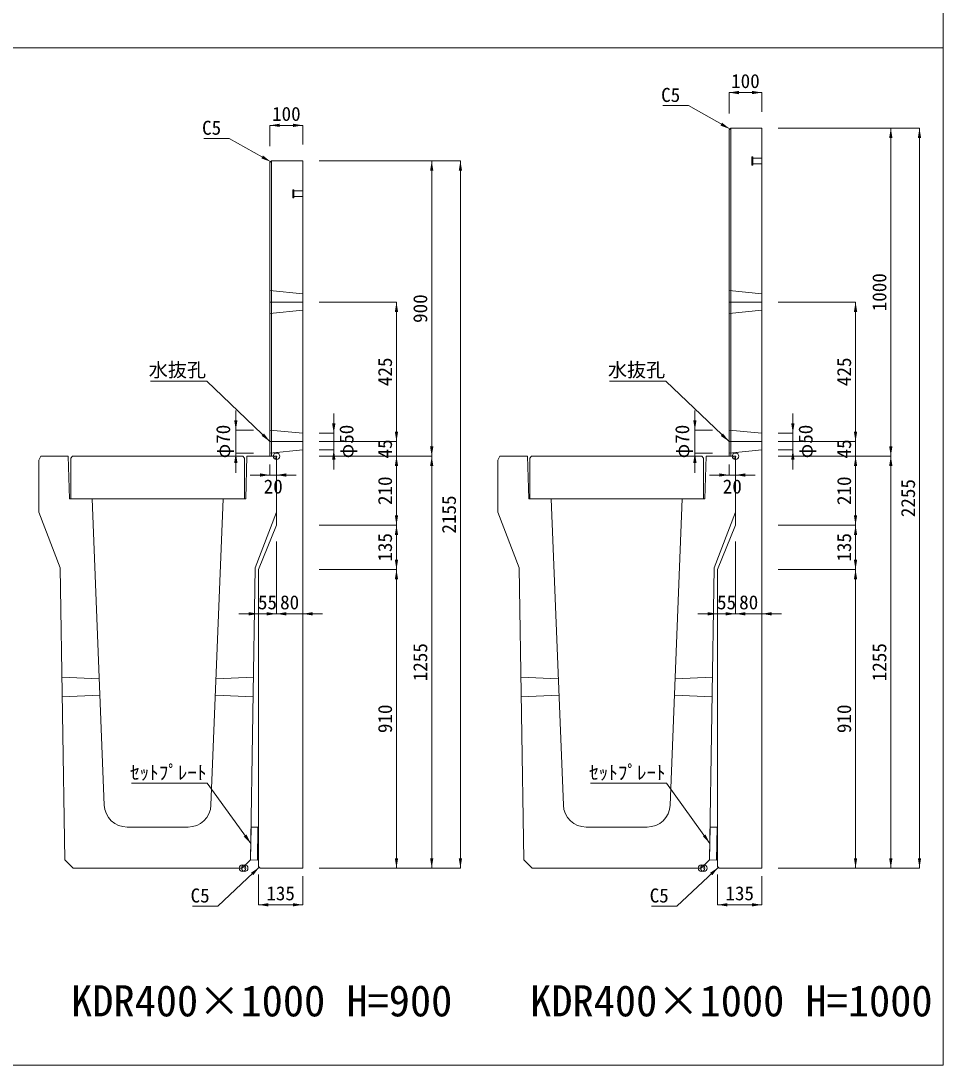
# Model space of a CAD drawing. Units: millimetres at full size, sheet at 1:40. Extents: x 172874 to 199766, y 869448 to 902797.
# Drawn here: x 196954 to 199766, y 869448 to 872631 of the extents above; entities that cross this region are included whole.
import ezdxf
from ezdxf.enums import TextEntityAlignment as Align

# ---------------------------------------------------------------- set-up
doc = ezdxf.new("R2010")
doc.units = ezdxf.units.MM
doc.header["$LTSCALE"] = 40
doc.header["$PDMODE"] = 32
doc.header["$PDSIZE"] = 20
for name, pattern in [('DASHED', [7.5, 6, -1.5]), ('USER2', [4.7625, 3.175, -1.5875]), ('USER3', [1.35, 0.75, -0.6])]:
    doc.linetypes.add(name, pattern=pattern)
for name, color, linetype, lineweight in [('セットプレート', 3, 'Continuous', 13), ('パネックスKDR', 2, 'Continuous', 13), ('図枠', 5, 'Continuous', 13), ('寸法線', 7, 'Continuous', 13), ('引出線', 4, 'Continuous', 13), ('本体', 2, 'Continuous', 13), ('補助線', 8, 'Continuous', 13), ('ｲﾝｻｰﾄ', 3, 'USER3', 5)]:
    doc.layers.add(name, color=color, linetype=linetype, lineweight=lineweight)
doc.layers.add('文字', color=7, linetype='Continuous')
doc.styles.add('ＭＳ ゴシック', font='')
doc.styles.get('ＭＳ ゴシック').set_extended_font_data('MS Gothic')

# ---------------------------------------------------------------- blocks, each defined once
blk = doc.blocks.new('filled_arrow')
at = {"color": 0, "linetype": 'Continuous', "lineweight": -2}
blk.add_solid([(7.5, 1.25), (0, 0), (7.5, -1.25)], dxfattribs=at)

msp = doc.modelspace()

# ---------------------------------------------------------------- linework, layer by layer
at = {"layer": 'セットプレート'}
for points in [[(197654.29, 870073.73), (197675.28, 870073.39), (197676.87, 870173.38), (197655.87, 870173.71)], [(199054.29, 870073.73), (199075.28, 870073.39), (199076.87, 870173.38), (199055.87, 870173.71)]]:
    msp.add_lwpolyline(points, close=True, dxfattribs=at)
at = {"layer": 'パネックスKDR'}
for p, q in [((199113.37, 872298.73), (199118.37, 872303.73)), ((199118.37, 872303.73), (199213.37, 872303.73)), ((199213.37, 872303.73), (199213.37, 870048.73)), ((199113.37, 872298.73), (199113.37, 871303.73)), ((197713.37, 872198.73), (197718.37, 872203.73)), ((197713.37, 872198.73), (197713.37, 871303.73)), ((197718.37, 872203.73), (197813.37, 872203.73)), ((197813.37, 872203.73), (197813.37, 870048.73)), ((197713.37, 871303.73), (197733.37, 871303.73)), ((197733.37, 871303.73), (197733.37, 871093.73)), ((199113.37, 871303.73), (199133.37, 871303.73)), ((199133.37, 871303.73), (199133.37, 871093.73)), ((197733.37, 871093.73), (197678.37, 870958.73)), ((199133.37, 871093.73), (199078.37, 870958.73)), ((197678.37, 870958.73), (197678.37, 870053.73)), ((199078.37, 870958.73), (199078.37, 870053.73)), ((197678.37, 870053.73), (197683.37, 870048.73)), ((197683.37, 870048.73), (197813.37, 870048.73)), ((199078.37, 870053.73), (199083.37, 870048.73)), ((199083.37, 870048.73), (199213.37, 870048.73))]:
    msp.add_line(p, q, dxfattribs=at)
at = {"layer": 'パネックスKDR', "lineweight": 5}
for p, q in [((199118.37, 872303.73), (199118.37, 871303.73)), ((197718.37, 872203.73), (197718.37, 871303.73))]:
    msp.add_line(p, q, dxfattribs=at)
at = {"layer": 'パネックスKDR', "linetype": 'DASHED', "lineweight": 9}
for p, q in [((197713.37, 871808.73), (197813.37, 871798.73)), ((199113.37, 871808.73), (199213.37, 871798.73)), ((197713.37, 871738.73), (197813.37, 871748.73)), ((199113.37, 871738.73), (199213.37, 871748.73)), ((197713.37, 871383.73), (197813.37, 871373.73)), ((199113.37, 871383.73), (199213.37, 871373.73)), ((197713.37, 871313.73), (197813.37, 871323.73)), ((199113.37, 871313.73), (199213.37, 871323.73))]:
    msp.add_line(p, q, dxfattribs=at)
at = {"layer": '図枠'}
for p, q in [((199766.29, 884548.33), (199766.29, 869448.33)), ((187274.21, 872548.33), (199766.29, 872548.33)), ((187274.21, 869448.33), (199766.29, 869448.33))]:
    msp.add_line(p, q, dxfattribs=at)
at = {"layer": '寸法線'}
for p, q in [((199113.37, 872412.28), (199213.37, 872412.28)), ((199113.37, 872348.73), (199113.37, 872412.28)), ((199213.37, 872353.73), (199213.37, 872412.28)), ((197713.37, 872312.28), (197813.37, 872312.28)), ((197713.37, 872248.73), (197713.37, 872312.28)), ((197813.37, 872253.73), (197813.37, 872312.28)), ((199263.37, 872303.73), (199694.21, 872303.73)), ((199263.37, 872303.73), (199606.71, 872303.73)), ((199606.71, 871303.73), (199606.71, 872303.73)), ((199694.21, 870048.73), (199694.21, 872303.73)), ((197863.37, 872203.73), (198294.21, 872203.73)), ((197863.37, 872203.73), (198206.71, 872203.73)), ((198206.71, 871303.73), (198206.71, 872203.73)), ((198294.21, 870048.73), (198294.21, 872203.73)), ((197863.37, 871773.73), (198099.21, 871773.73)), ((198099.21, 871348.73), (198099.21, 871773.73)), ((199263.37, 871773.73), (199499.21, 871773.73)), ((199499.21, 871348.73), (199499.21, 871773.73)), ((197609.3, 871443.73), (197609.3, 871253.73)), ((199009.3, 871443.73), (199009.3, 871253.73)), ((197908.04, 871433.73), (197908.04, 871263.73)), ((199308.04, 871433.73), (199308.04, 871263.73)), ((197663.37, 871383.73), (197609.3, 871383.73)), ((198099.21, 871243.73), (198099.21, 871408.73)), ((199063.37, 871383.73), (199009.3, 871383.73)), ((199499.21, 871243.73), (199499.21, 871408.73)), ((197863.37, 871373.73), (197908.04, 871373.73)), ((197863.37, 871348.73), (198099.21, 871348.73)), ((197863.37, 871348.73), (198099.21, 871348.73)), ((199263.37, 871373.73), (199308.04, 871373.73)), ((199263.37, 871348.73), (199499.21, 871348.73)), ((199263.37, 871348.73), (199499.21, 871348.73)), ((197863.37, 871323.73), (197908.04, 871323.73)), ((199263.37, 871323.73), (199308.04, 871323.73)), ((197663.37, 871313.73), (197609.3, 871313.73)), ((197863.37, 871303.73), (198206.71, 871303.73)), ((197863.37, 871303.73), (198099.21, 871303.73)), ((197863.37, 871303.73), (198206.71, 871303.73)), ((197863.37, 871303.73), (198099.21, 871303.73)), ((198099.21, 871303.73), (198099.21, 871093.73)), ((198206.71, 871303.73), (198206.71, 870048.73)), ((199063.37, 871313.73), (199009.3, 871313.73)), ((199263.37, 871303.73), (199606.71, 871303.73)), ((199263.37, 871303.73), (199499.21, 871303.73)), ((199263.37, 871303.73), (199606.71, 871303.73)), ((199263.37, 871303.73), (199499.21, 871303.73)), ((199499.21, 871303.73), (199499.21, 871093.73)), ((199606.71, 871303.73), (199606.71, 870048.73)), ((197713.37, 871278.73), (197713.37, 871246.65)), ((197733.37, 871278.73), (197733.37, 871246.65)), ((199113.37, 871278.73), (199113.37, 871246.65)), ((199133.37, 871278.73), (199133.37, 871246.65)), ((197653.37, 871246.65), (197793.37, 871246.65)), ((199053.37, 871246.65), (199193.37, 871246.65)), ((197863.37, 871093.73), (198099.21, 871093.73)), ((197863.37, 871093.73), (198099.21, 871093.73)), ((198099.21, 871093.73), (198099.21, 870958.73)), ((199263.37, 871093.73), (199499.21, 871093.73)), ((199263.37, 871093.73), (199499.21, 871093.73)), ((199499.21, 871093.73), (199499.21, 870958.73)), ((197733.37, 871043.73), (197733.37, 870823.73)), ((197733.37, 871043.73), (197733.37, 870823.73)), ((197813.37, 871043.73), (197813.37, 870823.73)), ((199133.37, 871043.73), (199133.37, 870823.73)), ((199133.37, 871043.73), (199133.37, 870823.73)), ((199213.37, 871043.73), (199213.37, 870823.73)), ((197863.37, 870958.73), (198099.21, 870958.73)), ((197863.37, 870958.73), (198099.21, 870958.73)), ((198099.21, 870958.73), (198099.21, 870048.73)), ((199263.37, 870958.73), (199499.21, 870958.73)), ((199263.37, 870958.73), (199499.21, 870958.73)), ((199499.21, 870958.73), (199499.21, 870048.73)), ((197678.37, 870908.73), (197678.37, 870823.73)), ((199078.37, 870908.73), (199078.37, 870823.73)), ((197793.37, 870823.73), (197618.37, 870823.73)), ((197673.37, 870823.73), (197873.37, 870823.73)), ((199193.37, 870823.73), (199018.37, 870823.73)), ((199073.37, 870823.73), (199273.37, 870823.73)), ((197863.37, 870048.73), (198294.21, 870048.73)), ((197863.37, 870048.73), (198206.71, 870048.73)), ((197863.37, 870048.73), (198099.21, 870048.73)), ((199263.37, 870048.73), (199694.21, 870048.73)), ((199263.37, 870048.73), (199606.71, 870048.73)), ((199263.37, 870048.73), (199499.21, 870048.73)), ((197678.37, 870028.73), (197678.37, 869936.94)), ((197813.37, 870023.73), (197813.37, 869936.94)), ((199078.37, 870028.73), (199078.37, 869936.94)), ((199213.37, 870023.73), (199213.37, 869936.94)), ((197678.37, 869936.94), (197813.37, 869936.94)), ((199078.37, 869936.94), (199213.37, 869936.94))]:
    msp.add_line(p, q, dxfattribs=at)
at = {"layer": '引出線'}
for points in [[(199115.87, 872301.23), (198989.5, 872372.31), (198911.73, 872372.31)], [(197715.87, 872201.23), (197589.5, 872272.31), (197511.73, 872272.31)], [(197713.37, 871348.73), (197520.91, 871532.18), (197349.17, 871532.18)], [(199113.37, 871348.73), (198920.91, 871532.18), (198749.17, 871532.18)], [(197655.08, 870123.72), (197522.22, 870307.2), (197290.86, 870307.2)], [(199055.08, 870123.72), (198922.22, 870307.2), (198690.86, 870307.2)], [(197680.87, 870051.23), (197554.5, 869932.58), (197476.73, 869932.58)], [(199080.87, 870051.23), (198954.5, 869932.58), (198876.73, 869932.58)]]:
    msp.add_lwpolyline(points, dxfattribs=at)
at = {"layer": '本体'}
for p, q in [((197014.37, 871303.73), (197008.37, 871291.73)), ((197008.37, 871291.73), (197008.37, 871133.73)), ((197014.37, 871303.73), (197098.37, 871303.73)), ((197098.37, 871303.73), (197102.37, 871173.73)), ((197643.37, 871303.73), (197639.37, 871173.73)), ((197643.37, 871303.73), (197727.37, 871303.73)), ((197727.37, 871303.73), (197733.37, 871291.73)), ((197733.37, 871291.73), (197733.37, 871133.73)), ((198414.37, 871303.73), (198408.37, 871291.73)), ((198408.37, 871291.73), (198408.37, 871133.73)), ((198414.37, 871303.73), (198498.37, 871303.73)), ((198498.37, 871303.73), (198502.37, 871173.73)), ((199043.37, 871303.73), (199039.37, 871173.73)), ((199043.37, 871303.73), (199127.37, 871303.73)), ((199127.37, 871303.73), (199133.37, 871291.73)), ((199133.37, 871291.73), (199133.37, 871133.73)), ((197102.37, 871173.73), (197170.87, 871173.73)), ((197170.87, 871173.73), (197208.18, 870240.93)), ((197570.87, 871173.73), (197533.56, 870240.93)), ((197570.87, 871173.73), (197639.37, 871173.73)), ((198502.37, 871173.73), (198570.87, 871173.73)), ((198570.87, 871173.73), (198608.18, 870240.93)), ((198970.87, 871173.73), (198933.56, 870240.93)), ((198970.87, 871173.73), (199039.37, 871173.73)), ((197008.37, 871133.73), (197073.37, 870963.73)), ((197733.37, 871133.73), (197668.37, 870963.73)), ((198408.37, 871133.73), (198473.37, 870963.73)), ((199133.37, 871133.73), (199068.37, 870963.73)), ((197073.37, 870963.73), (197087.45, 870073.73)), ((197668.37, 870963.73), (197654.29, 870073.73)), ((198473.37, 870963.73), (198487.45, 870073.73)), ((199068.37, 870963.73), (199054.29, 870073.73)), ((197278.13, 870173.73), (197463.61, 870173.73)), ((198678.13, 870173.73), (198863.61, 870173.73)), ((197087.45, 870073.73), (197112.85, 870048.73)), ((197112.85, 870048.73), (197628.89, 870048.73)), ((197628.89, 870048.73), (197654.29, 870073.73)), ((198487.45, 870073.73), (198512.85, 870048.73)), ((198512.85, 870048.73), (199028.89, 870048.73)), ((199028.89, 870048.73), (199054.29, 870073.73))]:
    msp.add_line(p, q, dxfattribs=at)
at = {"layer": '本体', "linetype": 'USER2'}
for p, q in [((197078.64, 870630.73), (197192.79, 870625.73)), ((197548.95, 870625.73), (197663.1, 870630.73)), ((198478.64, 870630.73), (198592.79, 870625.73)), ((198948.95, 870625.73), (199063.1, 870630.73)), ((197079.59, 870570.73), (197194.79, 870575.73)), ((197546.95, 870575.73), (197662.15, 870570.73)), ((198479.59, 870570.73), (198594.79, 870575.73)), ((198946.95, 870575.73), (199062.15, 870570.73))]:
    msp.add_line(p, q, dxfattribs=at)
at = {"layer": '本体', "lineweight": 20}
for points in [[(197105.87, 871297.73), (197110.87, 871303.73), (197630.87, 871303.73), (197635.87, 871297.73), (197635.87, 871173.73), (197105.87, 871173.73)], [(198505.87, 871297.73), (198510.87, 871303.73), (199030.87, 871303.73), (199035.87, 871297.73), (199035.87, 871173.73), (198505.87, 871173.73)]]:
    msp.add_lwpolyline(points, close=True, dxfattribs=at)
at = {"layer": '本体'}
for centre, start, end in [((197278.13, 870243.73), 182.29061, 270), ((197463.61, 870243.73), 270, 357.70939), ((198678.13, 870243.73), 182.29061, 270), ((198863.61, 870243.73), 270, 357.70939)]:
    msp.add_arc(centre, 70, start, end, dxfattribs=at)
at = {"layer": '補助線'}
for p, q in [((197713.37, 871773.73), (197813.37, 871773.73)), ((199113.37, 871773.73), (199213.37, 871773.73)), ((197713.37, 871348.73), (197813.37, 871348.73)), ((199113.37, 871348.73), (199213.37, 871348.73))]:
    msp.add_line(p, q, dxfattribs=at)
for p in [(197733.37, 871303.73), (199133.37, 871303.73), (197629.37, 870048.73), (197636.37, 870048.73), (197636.37, 870048.73), (199029.37, 870048.73), (199036.37, 870048.73), (199036.37, 870048.73)]:
    msp.add_point(p, dxfattribs=at)
at = {"layer": 'ｲﾝｻｰﾄ'}
for p, q in [((199183.37, 872216.23), (199183.37, 872191.23)), ((199186.37, 872216.23), (199183.37, 872216.23)), ((199186.37, 872191.23), (199186.37, 872216.23)), ((199213.37, 872212.23), (199186.37, 872212.23)), ((199183.37, 872191.23), (199186.37, 872191.23)), ((199186.37, 872195.23), (199213.37, 872195.23)), ((197783.37, 872116.23), (197783.37, 872091.23)), ((197786.37, 872116.23), (197783.37, 872116.23)), ((197786.37, 872091.23), (197786.37, 872116.23)), ((197813.37, 872112.23), (197786.37, 872112.23)), ((197783.37, 872091.23), (197786.37, 872091.23)), ((197786.37, 872095.23), (197813.37, 872095.23))]:
    msp.add_line(p, q, dxfattribs=at)

# ---------------------------------------------------------------- block references
at = {"layer": '寸法線', "xscale": 4, "yscale": 4}
for p in [(199113.37, 872412.28), (197713.37, 872312.28), (197733.37, 871246.65), (199133.37, 871246.65), (197733.37, 870823.73), (197813.37, 870823.73), (199133.37, 870823.73), (199213.37, 870823.73), (197678.37, 869936.94), (199078.37, 869936.94)]:
    msp.add_blockref('filled_arrow', p, dxfattribs=at)
for p, rotation in [((199213.37, 872412.28), 180), ((197813.37, 872312.28), 180), ((199606.71, 872303.73), 270), ((199694.21, 872303.73), 270), ((198206.71, 872203.73), 270), ((198294.21, 872203.73), 270), ((198099.21, 871773.73), 270), ((199499.21, 871773.73), 270), ((197609.3, 871383.73), 90), ((199009.3, 871383.73), 90), ((197908.04, 871373.73), 90), ((199308.04, 871373.73), 90), ((198099.21, 871348.73), 90), ((198099.21, 871348.73), 90), ((199499.21, 871348.73), 90), ((199499.21, 871348.73), 90), ((197908.04, 871323.73), 270), ((198206.71, 871303.73), 90), ((199308.04, 871323.73), 270), ((199606.71, 871303.73), 90), ((197609.3, 871313.73), 270), ((198099.21, 871303.73), 270), ((198099.21, 871303.73), 270), ((198206.71, 871303.73), 270), ((199009.3, 871313.73), 270), ((199499.21, 871303.73), 270), ((199499.21, 871303.73), 270), ((199606.71, 871303.73), 270), ((197713.37, 871246.65), 180), ((199113.37, 871246.65), 180), ((198099.21, 871093.73), 90), ((198099.21, 871093.73), 270), ((199499.21, 871093.73), 90), ((199499.21, 871093.73), 270), ((198099.21, 870958.73), 90), ((199499.21, 870958.73), 90), ((198099.21, 870958.73), 270), ((199499.21, 870958.73), 270), ((197678.37, 870823.73), 180), ((197733.37, 870823.73), 180), ((199078.37, 870823.73), 180), ((199133.37, 870823.73), 180), ((198099.21, 870048.73), 90), ((198206.71, 870048.73), 90), ((198294.21, 870048.73), 90), ((199499.21, 870048.73), 90), ((199606.71, 870048.73), 90), ((199694.21, 870048.73), 90), ((197813.37, 869936.94), 180), ((199213.37, 869936.94), 180)]:
    msp.add_blockref('filled_arrow', p, dxfattribs=dict(at, rotation=rotation))
at = {"layer": '引出線', "xscale": 4, "yscale": 4}
for p, rotation in [((199115.87, 872301.23), 150.6), ((197715.87, 872201.23), 150.6), ((197713.37, 871348.73), 136.4), ((199113.37, 871348.73), 136.4), ((197655.08, 870123.72), 125.9), ((199055.08, 870123.72), 125.9), ((197680.87, 870051.23), 223.2), ((199080.87, 870051.23), 223.2)]:
    msp.add_blockref('filled_arrow', p, dxfattribs=dict(at, rotation=rotation))

# ---------------------------------------------------------------- texts
at = {"layer": '寸法線', "style": 'ＭＳ ゴシック'}
for s, p in [('100', (199163.37, 872447.28)), ('100', (197763.37, 872347.28)), ('20', (197723.37, 871211.65)), ('20', (199123.37, 871211.65)), ('55', (197705.87, 870858.73)), ('80', (197773.37, 870858.73)), ('55', (199105.87, 870858.73)), ('80', (199173.37, 870858.73)), ('135', (197745.87, 869971.94)), ('135', (199145.87, 869971.94))]:
    msp.add_text(s, height=42.72, dxfattribs=at).set_placement(p, align=Align.MIDDLE_CENTER)
for s, p in [('1000', (199571.71, 871803.73)), ('900', (198171.71, 871753.73)), ('425', (198064.21, 871561.23)), ('425', (199464.21, 871561.23)), ('φ70', (197570.64, 871348.73)), ('φ50', (197946.7, 871348.73)), ('φ70', (198970.64, 871348.73)), ('φ50', (199346.7, 871348.73)), ('45', (198064.21, 871326.23)), ('45', (199464.21, 871326.23)), ('210', (198064.21, 871198.73)), ('210', (199464.21, 871198.73)), ('2255', (199659.21, 871176.23)), ('2155', (198259.21, 871126.23)), ('135', (198064.21, 871026.23)), ('135', (199464.21, 871026.23)), ('1255', (198171.71, 870676.23)), ('1255', (199571.71, 870676.23)), ('910', (198064.21, 870503.73)), ('910', (199464.21, 870503.73))]:
    msp.add_text(s, height=42.72, rotation=90, dxfattribs=at).set_placement(p, align=Align.MIDDLE_CENTER)
at = {"layer": '引出線', "style": 'ＭＳ ゴシック'}
for s, p in [('C5', (198964.5, 872426.31)), ('C5', (197564.5, 872326.31)), ('水抜孔', (197518.66, 871588.46)), ('水抜孔', (198918.66, 871588.46)), ('ｾｯﾄﾌﾟﾚｰﾄ', (197519.97, 870361.2)), ('ｾｯﾄﾌﾟﾚｰﾄ', (198919.97, 870361.2)), ('C5', (197529.5, 869986.58)), ('C5', (198929.5, 869986.58))]:
    msp.add_text(s, height=42.72, dxfattribs=at).set_placement(p, align=Align.TOP_RIGHT)
at = {"layer": '文字', "style": 'ＭＳ ゴシック'}
for s, p in [('KDR400×1000 H=900', (197106.92, 869568.34)), ('KDR400×1000 H=1000', (198506.92, 869568.34))]:
    msp.add_text(s, height=94.94, dxfattribs=at).set_placement(p, align=Align.BOTTOM_LEFT)

doc.saveas('drawing.dxf')
